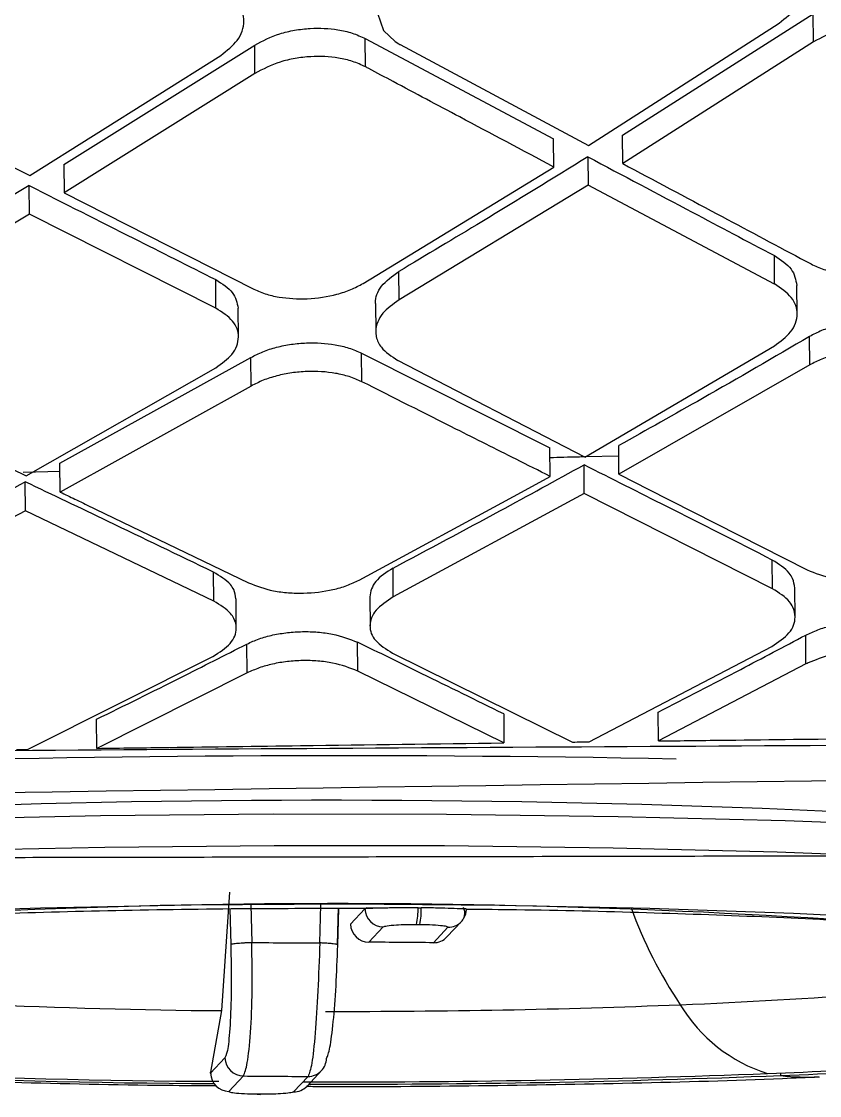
# Model space of a CAD drawing. Extents: x 832 to 912, y 781 to 934.
# Drawn here: x 848.459 to 848.968, y 877.831 to 878.518 of the extents above; entities that cross this region are included whole.
import ezdxf

# ---------------------------------------------------------------- set-up
doc = ezdxf.new("R2010")
doc.units = 0
doc.header["$MEASUREMENT"] = 0
doc.layers.add('1', color=4, linetype='Continuous')

# ---------------------------------------------------------------- blocks, each defined once
blk = doc.blocks.new('pillow top view')
at = {"layer": '1', "color": 3, "linetype": 'Continuous', "lineweight": 25}
for p, q in [((-3.94135, -5.06425), (-3.82371, -5.13295)), ((-3.77968, -5.13253), (-3.65481, -5.05979)), ((-3.65537, -5.07778), (-3.65481, -5.0598)), ((-4.13696, -5.13696), (-4.01213, -5.0656)), ((-4.01269, -5.08366), (-4.01213, -5.0656)), ((-3.94191, -5.08231), (-3.94135, -5.06427)), ((-3.91923, -5.06894), (-3.8016, -5.13809)), ((-3.8016, -5.13809), (-3.67672, -5.06485)), ((-4.27662, -5.07712), (-4.1589, -5.14318)), ((-4.1589, -5.14318), (-4.03406, -5.07126)), ((-3.65537, -5.07778), (-3.78024, -5.1506)), ((-4.01269, -5.08366), (-4.13752, -5.15513)), ((-3.78024, -5.1506), (-3.77968, -5.13254)), ((-4.13696, -5.13698), (-4.13752, -5.15513)), ((-3.82427, -5.15103), (-3.82371, -5.13296)), ((-3.80234, -5.14541), (-3.8029, -5.16352)), ((-4.16018, -5.16777), (-4.15961, -5.14956)), ((-3.94904, -5.22052), (-3.82427, -5.15103)), ((-4.13752, -5.15514), (-4.01979, -5.22098)), ((-3.80291, -5.16352), (-3.92647, -5.23192)), ((-3.68638, -5.23134), (-3.8029, -5.16352)), ((-4.16018, -5.16777), (-4.28369, -5.23447)), ((-4.04356, -5.23255), (-4.16017, -5.16778)), ((-4.04356, -5.23255), (-4.04299, -5.21433)), ((-3.92646, -5.23193), (-3.9259, -5.21375)), ((-3.68638, -5.23134), (-3.68582, -5.21321)), ((-4.02992, -5.25138), (-4.02935, -5.23314)), ((-3.94157, -5.23352), (-3.94214, -5.25173)), ((-3.67276, -5.25092), (-3.6722, -5.2328)), ((-4.14705, -5.32757), (-4.0225, -5.26487)), ((-4.02306, -5.28315), (-4.0225, -5.26488)), ((-3.95232, -5.28319), (-3.95175, -5.26494)), ((-3.95175, -5.26492), (-3.834, -5.33013)), ((-3.66595, -5.28392), (-3.66538, -5.26576)), ((-4.28599, -5.27151), (-4.16902, -5.3347)), ((-4.16902, -5.3347), (-4.04523, -5.2706)), ((-3.81195, -5.33696), (-3.92882, -5.27048)), ((-3.81195, -5.33696), (-3.6881, -5.27078)), ((-4.02306, -5.28315), (-4.14762, -5.34601)), ((-3.66595, -5.28392), (-3.79057, -5.34885)), ((-4.14762, -5.34601), (-4.14705, -5.3276)), ((-3.83457, -5.34844), (-3.834, -5.33013)), ((-3.79057, -5.34885), (-3.79, -5.33056)), ((-4.14721, -5.33276), (-4.17071, -5.33251)), ((-4.17023, -5.357), (-4.16966, -5.33854)), ((-3.79021, -5.33718), (-3.81178, -5.33687)), ((-3.81319, -5.36027), (-3.81263, -5.34195)), ((-3.85321, -5.35778), (-3.83458, -5.34844)), ((-4.17023, -5.357), (-4.29466, -5.41566)), ((-4.05239, -5.41946), (-4.17023, -5.357)), ((-4.13117, -5.35471), (-4.02979, -5.40872)), ((-3.95909, -5.40979), (-3.85321, -5.35778)), ((-3.77263, -5.35884), (-3.67284, -5.41464)), ((-3.81319, -5.36027), (-3.9377, -5.42138)), ((-3.69545, -5.42581), (-3.81319, -5.36027)), ((-4.05239, -5.41946), (-4.05182, -5.40099)), ((-3.9377, -5.42138), (-3.93713, -5.40298)), ((-3.69545, -5.42581), (-3.69488, -5.40749)), ((-4.03871, -5.43716), (-4.03813, -5.41869)), ((-3.95275, -5.42096), (-3.95332, -5.43939)), ((-3.68179, -5.4443), (-3.68122, -5.42598)), ((-4.03292, -5.46622), (-4.03235, -5.44773)), ((-4.17496, -5.50939), (-4.05432, -5.4548)), ((-3.96223, -5.46785), (-3.96166, -5.44938)), ((-3.93964, -5.45727), (-3.827, -5.51862)), ((-3.67604, -5.47464), (-3.67547, -5.45631)), ((-4.03292, -5.46622), (-4.13073, -5.51052)), ((-3.87079, -5.51742), (-3.96223, -5.46785)), ((-3.81638, -5.5189), (-3.69743, -5.4627)), ((-3.67604, -5.47464), (-3.7722, -5.5201)), ((-4.13074, -5.51052), (-4.13016, -5.49193)), ((-3.87021, -5.49895), (-3.87078, -5.51742)), ((-3.7722, -5.5201), (-3.77163, -5.50167))]:
    blk.add_line(p, q, dxfattribs=at)
at = {"layer": '1', "color": 3, "linetype": 'Continuous', "lineweight": 25, "flags": 128}
for points in [[(-3.91709, -5.02682), (-3.92808, -5.03629), (-3.93144, -5.0421), (-3.93283, -5.04839), (-3.92955, -5.05962), (-3.92241, -5.06687), (-3.92007, -5.06844), (-3.91944, -5.06881), (-3.91928, -5.06891), (-3.91924, -5.06893), (-3.91923, -5.06893), (-3.91923, -5.06894), (-3.91923, -5.06894)], [(-3.79057, -5.34885), (-3.78052, -5.35445), (-3.77263, -5.35884)]]:
    blk.add_lwpolyline(points, dxfattribs=at)
at = {"layer": '1', "color": 3, "linetype": 'Continuous', "lineweight": 25}
for points, knots in [([(-5.3467, -5.32792), (-5.31822, -5.28694), (-5.26101, -5.20458), (-5.16152, -5.05074), (-5.05365, -4.87807), (-4.93684, -4.68686), (-4.81207, -4.48032), (-4.65625, -4.22147), (-4.46573, -3.90579), (-4.23619, -3.53293), (-3.99353, -3.14702), (-3.82029, -2.8855), (-3.73354, -2.75454)], [0, 0, 0, 0, 0.080977, 0.162706, 0.245456, 0.32577, 0.407713, 0.491268, 0.616464, 0.743327, 0.871464, 1, 1, 1, 1]), ([(-3.67672, -5.06485), (-3.67264, -5.06187), (-3.66633, -5.05726), (-3.66204, -5.04953), (-3.66019, -5.04137), (-3.66293, -5.03175), (-3.6697, -5.02503), (-3.67408, -5.02227), (-3.67455, -5.02197)], [0, 0, 0, 0, 0.235269, 0.364423, 0.500969, 0.750125, 0.972926, 1, 1, 1, 1]), ([(-4.03406, -5.07126), (-4.02998, -5.06834), (-4.02366, -5.06381), (-4.01939, -5.05626), (-4.01754, -5.0483), (-4.02008, -5.03985), (-4.02621, -5.03321), (-4.03048, -5.03048), (-4.03193, -5.02956)], [0, 0, 0, 0, 0.234572, 0.363744, 0.500589, 0.749643, 0.915451, 1, 1, 1, 1]), ([(-4.01213, -5.0656), (-4.00692, -5.06311), (-3.99904, -5.05935), (-3.98621, -5.05693), (-3.97353, -5.05593), (-3.9608, -5.05708), (-3.94918, -5.06024), (-3.94402, -5.06288), (-3.94134, -5.06425)], [0, 0, 0, 0, 0.245377, 0.37121, 0.498884, 0.728412, 0.859029, 1, 1, 1, 1]), ([(-3.5846, -5.07691), (-3.58725, -5.0755), (-3.59237, -5.07277), (-3.60395, -5.06941), (-3.61669, -5.06811), (-3.62939, -5.06904), (-3.64225, -5.07144), (-3.65015, -5.07525), (-3.65537, -5.07778)], [0, 0, 0, 0, 0.139279, 0.269159, 0.49987, 0.627571, 0.753843, 1, 1, 1, 1]), ([(-3.94191, -5.08231), (-3.94455, -5.08095), (-3.94966, -5.07834), (-3.96123, -5.07516), (-3.97396, -5.07398), (-3.98668, -5.07498), (-3.99955, -5.07739), (-4.00746, -5.08117), (-4.01269, -5.08366)], [0, 0, 0, 0, 0.139243, 0.269111, 0.500024, 0.627453, 0.7536, 1, 1, 1, 1]), ([(-3.82427, -5.15103), (-3.84387, -5.13959), (-3.87734, -5.12005), (-3.91588, -5.09752), (-3.93549, -5.08606), (-3.94123, -5.0827), (-3.94191, -5.08231)], [0, 0, 0, 0, 0.499999, 0.853451, 0.982763, 1, 1, 1, 1]), ([(-3.80234, -5.14541), (-3.82543, -5.15839), (-3.86667, -5.18159), (-3.9078, -5.20392), (-3.9259, -5.21375)], [0, 0, 0, 0, 0.560007, 1, 1, 1, 1]), ([(-3.80234, -5.14541), (-3.78059, -5.15808), (-3.74174, -5.18071), (-3.70291, -5.20328), (-3.68582, -5.21321)], [0, 0, 0, 0, 0.560003, 1, 1, 1, 1]), ([(-4.15961, -5.14956), (-4.1827, -5.16225), (-4.22393, -5.18492), (-4.26503, -5.20662), (-4.28311, -5.21617)], [0, 0, 0, 0, 0.560002, 1, 1, 1, 1]), ([(-4.15961, -5.14956), (-4.13784, -5.16166), (-4.09896, -5.18326), (-4.0601, -5.20484), (-4.04299, -5.21433)], [0, 0, 0, 0, 0.56, 1, 1, 1, 1]), ([(-3.78024, -5.1506), (-3.76063, -5.16209), (-3.7236, -5.18379), (-3.68439, -5.20673), (-3.66479, -5.21821), (-3.6626, -5.21949)], [0, 0, 0, 0, 0.500006, 0.944322, 1, 1, 1, 1]), ([(-4.04299, -5.21433), (-4.03898, -5.21709), (-4.03097, -5.2226), (-4.02991, -5.22964), (-4.02938, -5.23315)], [0, 0, 0, 0, 0.501965, 1, 1, 1, 1]), ([(-3.94156, -5.23352), (-3.94156, -5.23341), (-3.94152, -5.22981), (-3.93866, -5.22237), (-3.93016, -5.21663), (-3.9259, -5.21375)], [0, 0, 0, 0, 0.015532, 0.507049, 1, 1, 1, 1]), ([(-3.68582, -5.21321), (-3.6818, -5.2161), (-3.67381, -5.22185), (-3.67276, -5.22916), (-3.67224, -5.2328)], [0, 0, 0, 0, 0.502445, 1, 1, 1, 1]), ([(-4.01979, -5.22099), (-4.01721, -5.22226), (-4.0122, -5.22473), (-4.00067, -5.22788), (-3.98481, -5.22949), (-3.96868, -5.22768), (-3.95673, -5.22426), (-3.95161, -5.22178), (-3.94903, -5.22052)], [0, 0, 0, 0, 0.136571, 0.265416, 0.499399, 0.745521, 0.871768, 1, 1, 1, 1]), ([(-3.6626, -5.21949), (-3.66002, -5.22082), (-3.655, -5.22342), (-3.64346, -5.22675), (-3.6276, -5.22849), (-3.61149, -5.22671), (-3.59955, -5.22324), (-3.59444, -5.2207), (-3.59186, -5.21942)], [0, 0, 0, 0, 0.136438, 0.26527, 0.499309, 0.745499, 0.871777, 1, 1, 1, 1]), ([(-4.04523, -5.2706), (-4.04125, -5.268), (-4.03505, -5.26395), (-4.03089, -5.2571), (-4.02919, -5.24994), (-4.03181, -5.24083), (-4.03965, -5.23531), (-4.04356, -5.23256)], [0, 0, 0, 0, 0.233288, 0.363099, 0.501444, 0.750908, 1, 1, 1, 1]), ([(-3.92646, -5.23193), (-3.93043, -5.23453), (-3.93666, -5.23862), (-3.94101, -5.24554), (-3.94212, -5.24983), (-3.94216, -5.25296), (-3.94178, -5.25646), (-3.93921, -5.26304), (-3.9327, -5.26771), (-3.92882, -5.27048)], [0, 0, 0, 0, 0.228707, 0.359437, 0.500854, 0.530135, 0.581647, 0.751057, 1, 1, 1, 1]), ([(-3.68809, -5.27079), (-3.68412, -5.26811), (-3.67793, -5.26394), (-3.67375, -5.25687), (-3.67203, -5.24945), (-3.67464, -5.23998), (-3.68247, -5.23422), (-3.68638, -5.23133)], [0, 0, 0, 0, 0.233533, 0.363307, 0.501501, 0.750874, 1, 1, 1, 1]), ([(-4.02249, -5.26488), (-4.01996, -5.2637), (-4.01492, -5.26136), (-4.00593, -5.2589), (-3.99641, -5.25737), (-3.98362, -5.25671), (-3.97083, -5.25804), (-3.95929, -5.26123), (-3.95431, -5.26367), (-3.95175, -5.26492)], [0, 0, 0, 0, 0.126383, 0.251648, 0.376081, 0.499963, 0.736283, 0.86477, 1, 1, 1, 1]), ([(-3.59465, -5.26614), (-3.5972, -5.26483), (-3.60218, -5.26228), (-3.6137, -5.25892), (-3.62648, -5.25747), (-3.63927, -5.25809), (-3.64881, -5.25963), (-3.6578, -5.26214), (-3.66285, -5.26455), (-3.66538, -5.26576)], [0, 0, 0, 0, 0.134599, 0.262749, 0.499033, 0.623283, 0.748081, 0.873565, 1, 1, 1, 1]), ([(-3.66538, -5.26576), (-3.68868, -5.27811), (-3.73029, -5.30015), (-3.77176, -5.32127), (-3.79, -5.33056)], [0, 0, 0, 0, 0.559998, 1, 1, 1, 1]), ([(-3.95232, -5.28319), (-3.95486, -5.28195), (-3.95981, -5.27952), (-3.97131, -5.27633), (-3.9841, -5.27499), (-3.99691, -5.27563), (-4.00646, -5.27716), (-4.01547, -5.27963), (-4.02052, -5.28198), (-4.02306, -5.28315)], [0, 0, 0, 0, 0.134292, 0.262296, 0.498974, 0.623022, 0.747816, 0.873379, 1, 1, 1, 1]), ([(-3.59522, -5.28428), (-3.59776, -5.28298), (-3.60272, -5.28044), (-3.61422, -5.27708), (-3.62701, -5.27562), (-3.63982, -5.27623), (-3.64936, -5.27778), (-3.65836, -5.2803), (-3.66341, -5.28271), (-3.66595, -5.28392)], [0, 0, 0, 0, 0.134043, 0.26196, 0.498839, 0.623087, 0.748002, 0.873574, 1, 1, 1, 1]), ([(-3.83457, -5.34844), (-3.84165, -5.34451), (-3.86127, -5.33364), (-3.90053, -5.31188), (-3.9327, -5.29406), (-3.95232, -5.28319)], [0, 0, 0, 0, 0.1803148, 0.4999973, 1, 1, 1, 1]), ([(-4.29409, -5.3971), (-4.2709, -5.38639), (-4.2295, -5.36727), (-4.18794, -5.34732), (-4.16966, -5.33854)], [0, 0, 0, 0, 0.559996, 1, 1, 1, 1]), ([(-4.05182, -5.40099), (-4.07383, -5.38927), (-4.11313, -5.36833), (-4.15238, -5.34764), (-4.16966, -5.33854)], [0, 0, 0, 0, 0.560012, 1, 1, 1, 1]), ([(-3.81212, -5.33687), (-3.81351, -5.33685), (-3.82087, -5.33674), (-3.82824, -5.33664), (-3.8342, -5.33656)], [0, 0, 0, 0, 0.189457, 1, 1, 1, 1]), ([(-3.93713, -5.40298), (-3.91392, -5.3918), (-3.87249, -5.37182), (-3.83092, -5.35108), (-3.81263, -5.34195)], [0, 0, 0, 0, 0.560001, 1, 1, 1, 1]), ([(-3.69488, -5.40749), (-3.71687, -5.39521), (-3.75613, -5.37327), (-3.79536, -5.35152), (-3.81262, -5.34195)], [0, 0, 0, 0, 0.560002, 1, 1, 1, 1]), ([(-4.14762, -5.34601), (-4.14455, -5.34763), (-4.13907, -5.35053), (-4.13359, -5.35343), (-4.13118, -5.35471)], [0, 0, 0, 0, 0.560029, 1, 1, 1, 1]), ([(-4.0382, -5.4187), (-4.03839, -5.41668), (-4.03869, -5.4135), (-4.04242, -5.4073), (-4.04783, -5.40367), (-4.05182, -5.40099)], [0, 0, 0, 0, 0.312749, 0.493453, 1, 1, 1, 1]), ([(-3.93713, -5.40298), (-3.94147, -5.40556), (-3.95017, -5.41072), (-3.95209, -5.4175), (-3.95277, -5.42086), (-3.95274, -5.42094), (-3.95273, -5.42096)], [0, 0, 0, 0, 0.493194, 0.986944, 0.997612, 1, 1, 1, 1]), ([(-4.02979, -5.40872), (-4.0248, -5.41088), (-4.01729, -5.41412), (-4.00467, -5.4162), (-3.99181, -5.41707), (-3.97867, -5.41598), (-3.9668, -5.4131), (-3.96168, -5.41091), (-3.95908, -5.40979)], [0, 0, 0, 0, 0.250721, 0.37726, 0.50089, 0.743375, 0.869907, 1, 1, 1, 1]), ([(-3.68129, -5.42599), (-3.68147, -5.4239), (-3.68176, -5.42058), (-3.68548, -5.41409), (-3.6909, -5.41029), (-3.69488, -5.40749)], [0, 0, 0, 0, 0.310634, 0.493111, 1, 1, 1, 1]), ([(-4.05432, -5.4548), (-4.05007, -5.4523), (-4.04154, -5.44728), (-4.03797, -5.43856), (-4.03929, -5.43202), (-4.04298, -5.42574), (-4.04839, -5.42213), (-4.05239, -5.41946)], [0, 0, 0, 0, 0.248511, 0.498678, 0.662238, 0.750246, 1, 1, 1, 1]), ([(-3.67284, -5.41464), (-3.66784, -5.4169), (-3.66032, -5.42031), (-3.64771, -5.42249), (-3.63486, -5.42343), (-3.62174, -5.42232), (-3.60987, -5.41935), (-3.60474, -5.41707), (-3.60214, -5.41592)], [0, 0, 0, 0, 0.250483, 0.377028, 0.500716, 0.74333, 0.869931, 1, 1, 1, 1]), ([(-3.9377, -5.42138), (-3.94196, -5.42396), (-3.95051, -5.42913), (-3.95446, -5.4391), (-3.95155, -5.44915), (-3.94361, -5.45457), (-3.93964, -5.45728)], [0, 0, 0, 0, 0.248671, 0.499082, 0.749929, 1, 1, 1, 1]), ([(-3.69742, -5.4627), (-3.69318, -5.4601), (-3.68466, -5.45488), (-3.68106, -5.44579), (-3.68236, -5.43897), (-3.68603, -5.43239), (-3.69145, -5.4286), (-3.69545, -5.42581)], [0, 0, 0, 0, 0.248735, 0.49876, 0.66117, 0.750183, 1, 1, 1, 1]), ([(-4.03235, -5.44774), (-4.02978, -5.44668), (-4.02469, -5.44459), (-4.01566, -5.44251), (-4.00621, -5.44133), (-3.99647, -5.44109), (-3.98676, -5.4418), (-3.97414, -5.44395), (-3.96664, -5.44721), (-3.96166, -5.44938)], [0, 0, 0, 0, 0.129353, 0.255608, 0.379087, 0.500189, 0.62379, 0.750484, 1, 1, 1, 1]), ([(-4.13015, -5.49194), (-4.11192, -5.48382), (-4.07937, -5.46932), (-4.04672, -5.45433), (-4.03235, -5.44773)], [0, 0, 0, 0, 0.56, 1, 1, 1, 1]), ([(-3.87022, -5.49895), (-3.88729, -5.48966), (-3.91778, -5.47308), (-3.94825, -5.45662), (-3.96166, -5.44938)], [0, 0, 0, 0, 0.559992, 1, 1, 1, 1]), ([(-3.67548, -5.4563), (-3.6729, -5.4552), (-3.66781, -5.45303), (-3.65595, -5.45018), (-3.63975, -5.44891), (-3.62375, -5.45095), (-3.61222, -5.45435), (-3.6073, -5.45682), (-3.60479, -5.45808)], [0, 0, 0, 0, 0.129291, 0.255654, 0.499584, 0.739501, 0.86722, 1, 1, 1, 1]), ([(-3.96223, -5.46785), (-3.96723, -5.46568), (-3.97474, -5.46242), (-3.98738, -5.46027), (-3.99717, -5.45956), (-4.00704, -5.45982), (-4.0165, -5.46105), (-4.02541, -5.46313), (-4.03038, -5.46518), (-4.03292, -5.46622)], [0, 0, 0, 0, 0.250429, 0.376662, 0.500303, 0.624735, 0.749594, 0.872238, 1, 1, 1, 1]), ([(-3.77163, -5.50168), (-3.7537, -5.49333), (-3.72169, -5.47842), (-3.6896, -5.46306), (-3.67547, -5.45631)], [0, 0, 0, 0, 0.560001, 1, 1, 1, 1]), ([(-3.60536, -5.47641), (-3.60787, -5.47515), (-3.61279, -5.47268), (-3.62433, -5.46928), (-3.63725, -5.46763), (-3.65018, -5.46803), (-3.66217, -5.46945), (-3.67095, -5.47285), (-3.67556, -5.47447), (-3.67605, -5.47464)], [0, 0, 0, 0, 0.132776, 0.260503, 0.500523, 0.625291, 0.750598, 0.973723, 1, 1, 1, 1]), ([(-3.3395, -5.53865), (-3.65104, -5.52782), (-3.96534, -5.51691), (-4.27964, -5.50675), (-4.2824, -5.50666)], [0, 0, 0, 0, 0.991227, 1, 1, 1, 1]), ([(-4.18216, -5.50921), (-4.18081, -5.50924), (-4.17841, -5.5093), (-4.17601, -5.50936), (-4.17495, -5.50939)], [0, 0, 0, 0, 0.560078, 1, 1, 1, 1]), ([(-0.25423, -5.65688), (-0.85324, -5.63452), (-1.77413, -5.60015), (-3.43436, -5.55515), (-4.49535, -5.52886), (-5.23436, -5.51055)], [0, 0, 0, 0, 0.360925, 0.55487, 1, 1, 1, 1]), ([(-4.13074, -5.51052), (-4.11543, -5.51092), (-4.0721, -5.51207), (-3.98545, -5.51433), (-3.91411, -5.51625), (-3.87078, -5.51742)], [0, 0, 0, 0, 0.176674, 0.499999, 1, 1, 1, 1]), ([(-3.827, -5.51862), (-3.82501, -5.51867), (-3.82148, -5.51877), (-3.81794, -5.51886), (-3.81638, -5.5189)], [0, 0, 0, 0, 0.559902, 1, 1, 1, 1]), ([(-3.7722, -5.5201), (-3.75747, -5.52051), (-3.71469, -5.5217), (-3.62911, -5.52405), (-3.55826, -5.52604), (-3.51548, -5.52725)], [0, 0, 0, 0, 0.17207, 0.499994, 1, 1, 1, 1]), ([(-5.25368, -5.53677), (-5.15456, -5.54067), (-4.95245, -5.54863), (-4.66402, -5.55976), (-4.40503, -5.56968), (-4.196, -5.57765), (-4.01994, -5.58433), (-3.85576, -5.59055), (-3.68111, -5.59715), (-3.46582, -5.60528), (-3.20411, -5.61515), (-2.89148, -5.62693), (-2.55016, -5.63978), (-2.02547, -5.65968), (-1.33762, -5.68613), (-0.50485, -5.71914), (0.42983, -5.757), (1.47143, -5.80044), (2.36703, -5.83885), (3.00543, -5.8661), (3.40365, -5.88307), (3.83664, -5.90146), (4.28532, -5.92042), (4.58969, -5.93293), (4.73766, -5.93901)], [0, 0, 0, 0, 0.029764, 0.060686, 0.086609, 0.107532, 0.123453, 0.139473, 0.156828, 0.175894, 0.204114, 0.235404, 0.269759, 0.306592, 0.392937, 0.476282, 0.556631, 0.673579, 0.789037, 0.825557, 0.865275, 0.908612, 0.955569, 1, 1, 1, 1])]:
    blk.add_open_spline(points, degree=3, knots=knots, dxfattribs=at)
blk = doc.blocks.new('2026 SOVEREIGN HL')
at = {"layer": '1', "color": 3, "linetype": 'Continuous', "lineweight": 25}
for p, q in [((16.86226, 80.86664), (16.85714, 80.79091)), ((16.87588, 80.85839), (16.87649, 80.83444)), ((16.92001, 80.83413), (16.92063, 80.85843)), ((16.98271, 80.85661), (16.98473, 80.8566)), ((16.86254, 80.85596), (16.86314, 80.83319)), ((16.93144, 80.83271), (16.93206, 80.85624)), ((16.94877, 80.85595), (16.93954, 80.84611)), ((16.94256, 80.85626), (16.9539, 80.85629)), ((16.94876, 80.85628), (16.94877, 80.85595)), ((16.94877, 80.85595), (16.94984, 80.85647)), ((17.01336, 80.85576), (17.01459, 80.85575)), ((17.01349, 80.85602), (17.01358, 80.85548)), ((17.01358, 80.85548), (17.01358, 80.85576)), ((16.95131, 80.83457), (16.96054, 80.8444)), ((16.98176, 80.84597), (16.98379, 80.84596)), ((17.00181, 80.84411), (16.99258, 80.83427)), ((17.0012, 80.83796), (17.01042, 80.84779)), ((17.01042, 80.84779), (17.01066, 80.84805)), ((16.85714, 80.7909), (16.85017, 80.75163)), ((16.85942, 80.76069), (16.85019, 80.75085)), ((16.85017, 80.75163), (16.85028, 80.75033)), ((16.85019, 80.75085), (16.85017, 80.75163)), ((16.86196, 80.73931), (16.87118, 80.74915)), ((16.91246, 80.74885), (16.90323, 80.73902)), ((16.91185, 80.7427), (16.92107, 80.75254)), ((17.21442, 80.74944), (17.21442, 80.7511)), ((16.91185, 80.7427), (16.91167, 80.74252)), ((16.87989, 80.73741), (16.87998, 80.73746)), ((16.87989, 80.73741), (16.88192, 80.7374)), ((16.882, 80.73745), (16.87998, 80.73746)), ((16.882, 80.73745), (16.88192, 80.7374))]:
    blk.add_line(p, q, dxfattribs=at)
at = {"layer": '1', "color": 3, "linetype": 'Continuous', "lineweight": 25, "flags": 128}
for points in [[(17.77951, 80.8423), (17.77848, 80.84621), (17.76578, 80.85581), (17.73882, 80.86518), (17.69804, 80.87417), (17.64416, 80.88262), (17.57809, 80.89038), (17.50096, 80.89732), (17.4141, 80.90332), (17.31899, 80.90829), (17.21725, 80.91213), (17.11063, 80.91478), (17.00095, 80.9162), (16.89009, 80.91635), (16.77994, 80.91525), (16.6724, 80.9129), (16.56929, 80.90934)], [(17.75803, 80.83271), (17.75083, 80.83682), (17.72435, 80.84603), (17.68431, 80.85485), (17.63139, 80.86314), (17.5665, 80.87077), (17.49076, 80.87758), (17.40545, 80.88348), (17.31204, 80.88836), (17.21213, 80.89213), (17.10742, 80.89473), (16.99971, 80.89613), (16.89084, 80.89628), (16.78267, 80.89519), (16.67705, 80.89288), (16.57579, 80.88939)], [(16.64935, 80.8535), (16.74148, 80.85659), (16.83787, 80.85845), (16.93636, 80.85903), (17.03474, 80.85833), (17.13083, 80.85636), (17.22248, 80.85316), (17.30763, 80.84881), (17.38439, 80.8434), (17.45104, 80.83705), (17.5061, 80.82991), (17.54832, 80.82214), (17.57678, 80.8139), (17.59083, 80.80538), (17.59017, 80.79678), (17.57479, 80.78828), (17.54506, 80.78008), (17.50162, 80.77235), (17.46204, 80.76714)]]:
    blk.add_lwpolyline(points, dxfattribs=at)
at = {"layer": '1', "color": 3, "linetype": 'Continuous', "lineweight": 25}
for centre, radius, start, end in [((16.93257, 70.19186), 10.76188, 88.854899, 91.869417), ((16.92485, 73.71007), 7.21523, 83.528356, 93.28075), ((16.93083, 75.9089), 4.95034, 83.26852, 93.162), ((16.94296, 80.85478), 0.03979, 347.20813, 2.63098), ((16.94515, 80.85475), 0.03962, 347.17492, 2.66419), ((17.38655, 80.95374), 0.28484, 199.92313, 213.94542), ((16.96063, 80.85627), 0.01187, 181.56819, 269.53917), ((17.00189, 80.85578), 0.0117, 330.51114, 358.52455), ((16.95141, 80.84644), 0.01187, 181.57991, 269.52745), ((17.00191, 80.85578), 0.01167, 269.48485, 316.82565), ((16.99269, 80.84595), 0.01167, 269.49536, 316.81514), ((16.93186, 85.55669), 4.72257, 269.32822, 269.85629), ((16.9323, 75.2558), 5.5788, 89.38087, 89.80478), ((16.88335, 84.60206), 3.81126, 264.94128, 269.60602), ((17.02109, 84.08401), 3.29186, 272.24864, 274.41527), ((16.93548, 86.17597), 5.38557, 269.87371, 272.28543), ((17.23578, 80.84587), 0.09968, 210.89454, 252.61292), ((16.86797, 85.48956), 4.74526, 264.28709, 269.81153), ((16.86457, 85.2554), 4.50964, 264.26897, 269.88577), ((16.87128, 80.76102), 0.01187, 181.57991, 269.52745), ((17.06329, 84.53575), 3.78769, 272.15922, 274.91282), ((17.06503, 84.68797), 3.94136, 272.17217, 274.91132), ((16.91253, 80.76053), 0.0117, 316.88679, 358.51308), ((16.86206, 80.75118), 0.01187, 181.57991, 269.52745), ((16.93146, 86.32684), 5.57802, 269.38084, 269.80481), ((16.93346, 87.65683), 6.91146, 269.80115, 272.259885), ((16.91256, 80.76052), 0.01167, 269.48485, 316.82565), ((16.93435, 87.82362), 7.07973, 269.82721, 272.267199), ((17.23264, 80.90724), 0.15885, 263.41364, 272.34698), ((16.90332, 80.75072), 0.01171, 269.56713, 315.53231)]:
    blk.add_arc(centre, radius, start, end, dxfattribs=at)
for points, knots in [([(16.98271, 80.85661), (16.97912, 80.85661), (16.97187, 80.85662), (16.96194, 80.85642), (16.95391, 80.85626), (16.95119, 80.8564), (16.94984, 80.85647)], [0, 0, 0, 0, 0.247538, 0.500835, 0.753634, 1, 1, 1, 1]), ([(17.01348, 80.85602), (17.01269, 80.85596), (17.01109, 80.85585), (17.00438, 80.85612), (16.99539, 80.85645), (16.98826, 80.85655), (16.98474, 80.8566)], [0, 0, 0, 0, 0.246604, 0.499375, 0.752565, 1, 1, 1, 1]), ([(17.00995, 80.84732), (17.01057, 80.84801), (17.01181, 80.8494), (17.01262, 80.85182), (17.01269, 80.85432), (17.01205, 80.85595), (17.01174, 80.85677)], [0, 0, 0, 0, 0.248521, 0.499936, 0.751367, 1, 1, 1, 1]), ([(16.66755, 80.85119), (16.68114, 80.85172), (16.72045, 80.85325), (16.78937, 80.85506), (16.86823, 80.85628), (16.9197, 80.85627), (16.94256, 80.85626)], [0, 0, 0, 0, 0.158402, 0.458004, 0.759261, 1, 1, 1, 1]), ([(16.93129, 80.83298), (16.93135, 80.83526), (16.93156, 80.84301), (16.93176, 80.85076), (16.9319, 80.85624)], [0, 0, 0, 0, 0.2934538, 1, 1, 1, 1]), ([(17.01459, 80.85575), (17.02495, 80.85566), (17.06383, 80.85533), (17.12905, 80.85369), (17.2078, 80.8509), (17.27994, 80.8472), (17.34379, 80.84281), (17.39502, 80.83817), (17.43217, 80.83386), (17.44688, 80.83157), (17.45315, 80.83059)], [0, 0, 0, 0, 0.054151, 0.203265, 0.351706, 0.498962, 0.644265, 0.786389, 0.909026, 1, 1, 1, 1]), ([(16.96054, 80.8444), (16.96114, 80.84465), (16.96235, 80.84515), (16.96813, 80.84567), (16.97492, 80.84596), (16.97948, 80.84597), (16.98176, 80.84597)], [0, 0, 0, 0, 0.279476, 0.559012, 0.779381, 1, 1, 1, 1]), ([(16.98379, 80.84596), (16.98664, 80.84591), (16.99233, 80.8458), (16.99836, 80.8453), (17.00168, 80.8447), (17.00177, 80.84431), (17.00181, 80.84411)], [0, 0, 0, 0, 0.279686, 0.559253, 0.779594, 1, 1, 1, 1]), ([(16.86314, 80.83319), (16.86328, 80.82437), (16.86357, 80.8067), (16.86288, 80.7833), (16.86148, 80.76598), (16.8601, 80.76245), (16.85942, 80.76069)], [0, 0, 0, 0, 0.249819, 0.500217, 0.750494, 1, 1, 1, 1]), ([(16.86314, 80.8332), (16.86326, 80.83327), (16.86352, 80.8334), (16.86487, 80.83368), (16.8675, 80.834), (16.87103, 80.83425), (16.87413, 80.83439), (16.8757, 80.83443), (16.87649, 80.83444)], [0, 0, 0, 0, 0.1247125, 0.2493448, 0.5000082, 0.7506572, 0.8753009, 1, 1, 1, 1]), ([(16.87118, 80.74915), (16.87203, 80.75122), (16.87374, 80.75537), (16.87587, 80.77578), (16.87711, 80.80329), (16.87669, 80.82406), (16.87649, 80.83444)], [0, 0, 0, 0, 0.250032, 0.500042, 0.750021, 1, 1, 1, 1]), ([(16.92001, 80.83413), (16.91961, 80.82375), (16.9188, 80.80299), (16.91706, 80.77548), (16.91495, 80.75508), (16.91329, 80.75093), (16.91246, 80.74885)], [0, 0, 0, 0, 0.249977, 0.499971, 0.749969, 1, 1, 1, 1]), ([(16.93034, 80.83327), (16.92978, 80.83337), (16.92865, 80.83357), (16.92603, 80.83383), (16.92309, 80.83403), (16.92101, 80.8341), (16.92001, 80.83413)], [0, 0, 0, 0, 0.259424, 0.518971, 0.768503, 1, 1, 1, 1]), ([(16.92423, 80.76023), (16.92497, 80.76199), (16.92645, 80.76552), (16.92866, 80.78285), (16.9305, 80.80625), (16.93113, 80.8239), (16.93144, 80.83271)], [0, 0, 0, 0, 0.249779, 0.500151, 0.750458, 1, 1, 1, 1]), ([(16.93144, 80.83271), (16.93146, 80.8328), (16.93149, 80.83298), (16.93074, 80.83317), (16.93034, 80.83327)], [0, 0, 0, 0, 0.481445, 1, 1, 1, 1]), ([(16.16449, 80.79616), (16.17672, 80.79348), (16.20519, 80.78726), (16.26548, 80.77759), (16.34245, 80.76772), (16.4353, 80.75932), (16.52745, 80.75305), (16.62274, 80.74833), (16.72211, 80.74506), (16.79915, 80.74331), (16.84314, 80.74304), (16.85348, 80.74298)], [0, 0, 0, 0, 0.058501, 0.13624, 0.304096, 0.444402, 0.57338, 0.708179, 0.836472, 0.961557, 1, 1, 1, 1]), ([(19.37603, 80.75163), (19.37205, 80.75162), (19.05357, 80.75078), (18.73556, 80.74133), (15.43409, 80.59858)], [0, 0, 0, 0, 0.012484, 1, 1, 1, 1]), ([(16.91156, 80.74255), (16.91506, 80.74252), (16.95161, 80.74224), (17.02179, 80.74282), (17.11999, 80.7445), (17.19282, 80.74651), (17.23099, 80.74828), (17.23869, 80.74864)], [0, 0, 0, 0, 0.031426, 0.327936, 0.625009, 0.924344, 1, 1, 1, 1]), ([(16.87998, 80.73746), (16.87713, 80.73751), (16.87143, 80.73762), (16.86541, 80.73812), (16.86209, 80.73871), (16.862, 80.73911), (16.86196, 80.73931)], [0, 0, 0, 0, 0.279687, 0.559253, 0.779596, 1, 1, 1, 1]), ([(16.90323, 80.73902), (16.90263, 80.73877), (16.90141, 80.73827), (16.89564, 80.73775), (16.88885, 80.73746), (16.88429, 80.73745), (16.882, 80.73745)], [0, 0, 0, 0, 0.279476, 0.559014, 0.779455, 1, 1, 1, 1])]:
    blk.add_open_spline(points, degree=3, knots=knots, dxfattribs=at)
at = {"layer": '1', "rotation": 2.284948898486966}
blk.add_blockref('pillow top view', (20.68535, 86.62929), dxfattribs=at)

msp = doc.modelspace()

# ---------------------------------------------------------------- block references
at = {"layer": '1'}
msp.add_blockref('2026 SOVEREIGN HL', (831.72924, 797.0948), dxfattribs=at)

doc.saveas('drawing.dxf')
